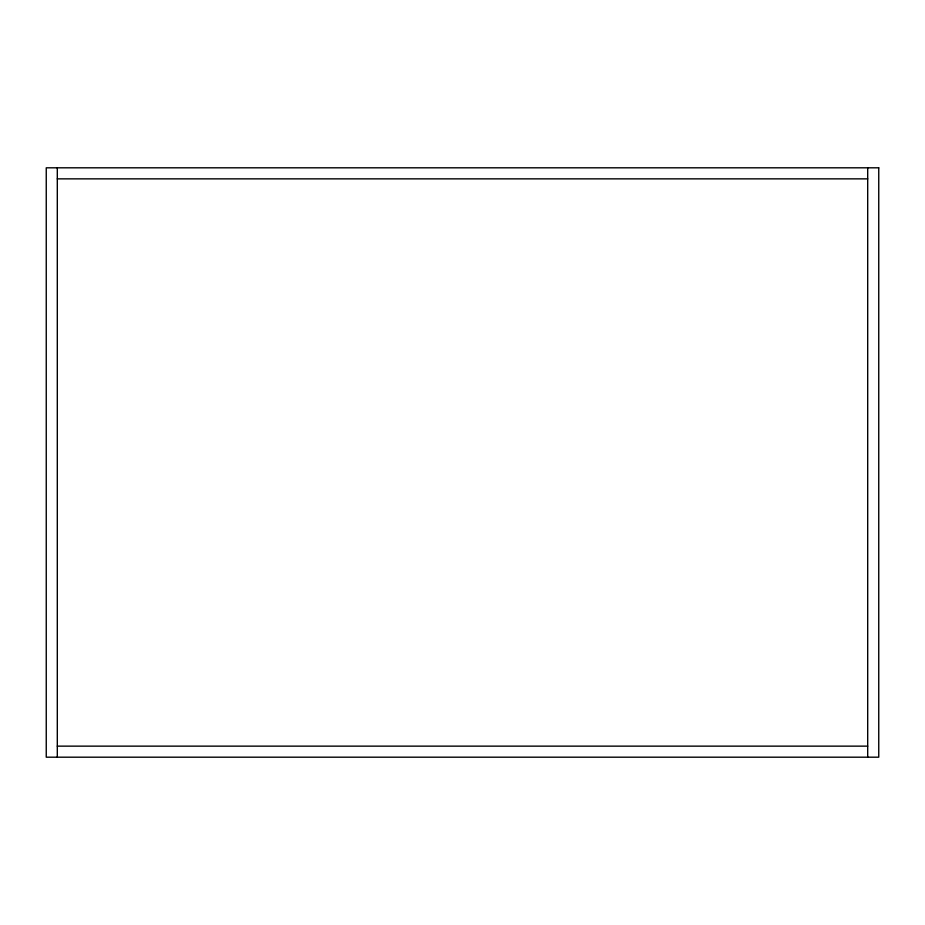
<?xml version="1.0" encoding="UTF-8"?>
<svg xmlns="http://www.w3.org/2000/svg" width="925" height="925" viewBox="0 0 925 925"><rect width="100%" height="100%" fill="white"/><g stroke="black" fill="none" stroke-linecap="round" stroke-linejoin="round"><path stroke-width="1.39" d="M57.304 178.86L867.696 178.86M57.304 746.14L867.696 746.14M867.696 167.807L867.696 757.193M57.304 167.807L57.304 757.193M878.75 167.807L46.25 167.807L46.25 757.193L878.75 757.193L878.75 167.807"/></g></svg>
